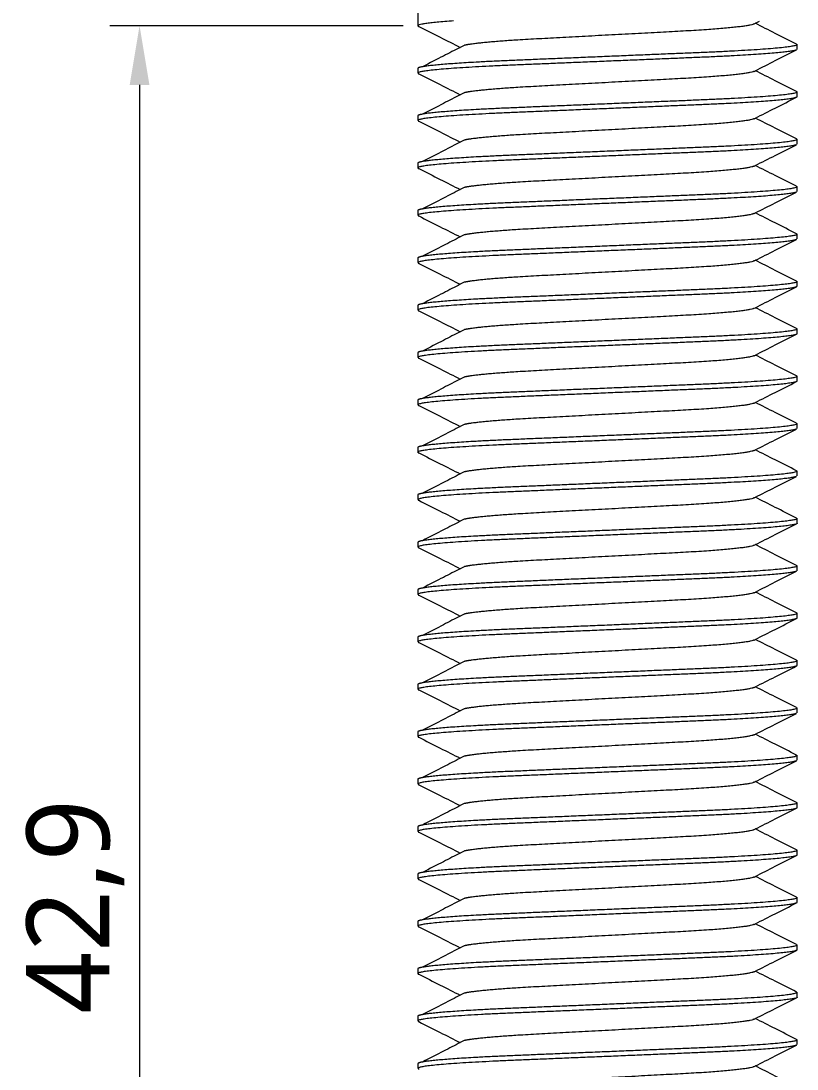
# Model space of a CAD drawing. Header units: millimetres. Extents: x -15 to 313, y -16 to 261.
# Drawn here: x 35.24 to 67.99, y 62.55 to 106.78 of the extents above; entities that cross this region are included whole.
import ezdxf

# ---------------------------------------------------------------- set-up
doc = ezdxf.new("R2010")
doc.units = ezdxf.units.MM
doc.header["$LTSCALE"] = 12.7
doc.header["$PDMODE"] = 33
doc.header["$PDSIZE"] = 1
doc.layers.add('Visible', color=7, linetype='Continuous', lineweight=40)
doc.styles.add('Onshape-Standard-Dimension', font='NotoSans-Regular.ttf')
doc.dimstyles.new('Onshape-ISO-25$0', dxfattribs={"dimtxt": 3.5, "dimasz": 2.5, "dimexe": 1.25, "dimexo": 0.625, "dimtad": 1, "dimtxsty": 'Onshape-Standard-Dimension', "dimcen": 2.5, "dimclrd": 7, "dimclre": 7, "dimclrt": 7, "dimadec": 1, "dimazin": 0, "dimtfac": 1, "dimtmove": 0, "dimatfit": 3, "dimfxl": 1, "dimlwd": 13, "dimlwe": 13, "dimarcsym": 0})

# ---------------------------------------------------------------- blocks, each defined once
blk = doc.blocks.new('*D12')
at = {"layer": 'Defpoints', "color": 0, "transparency": 16777216}
for p in [(51.989, 106.576, -6.217), (40.243, 20.776), (51.989, 20.776, -6.217)]:
    blk.add_point(p, dxfattribs=at)
at = {"layer": 'Visible', "color": 7, "lineweight": 13, "transparency": 16777216}
for p, q in [((51.364, 106.576), (38.993, 106.576)), ((40.243, 104.076), (40.243, 23.276)), ((51.364, 20.776), (38.993, 20.776))]:
    blk.add_line(p, q, dxfattribs=at)
at = {"layer": 'Visible', "color": 7, "transparency": 16777216}
for points in [[(39.826, 104.076), (40.66, 104.076), (40.243, 106.576)], [(39.826, 23.276), (40.66, 23.276), (40.243, 20.776)]]:
    blk.add_solid(points, dxfattribs=at)
at = {"layer": 'Visible', "color": 7, "lineweight": 5, "transparency": 16777216, "insert": (37.536, 69.407), "char_height": 3.5, "attachment_point": 5, "rotation": 90, "style": 'Onshape-Standard-Dimension'}
blk.add_mtext('42,9', dxfattribs=at)

msp = doc.modelspace()

# ---------------------------------------------------------------- linework, layer by layer
at = {"layer": 'Visible', "lineweight": 5}
for p, q in [((51.989, 125.776), (51.989, 106.576)), ((66.177, 106.649), (66.41, 106.767)), ((53.941, 105.746), (53.777, 105.662)), ((67.989, 105.576), (67.989, 105.776)), ((51.989, 104.776), (51.989, 104.576)), ((66.177, 104.649), (66.231, 104.676)), ((53.941, 103.746), (53.777, 103.662)), ((67.989, 103.576), (67.989, 103.776)), ((51.989, 102.776), (51.989, 102.576)), ((66.177, 102.649), (66.231, 102.676)), ((53.941, 101.746), (53.777, 101.662)), ((67.989, 101.576), (67.989, 101.776)), ((51.989, 100.776), (51.989, 100.576)), ((66.177, 100.649), (66.231, 100.676)), ((53.941, 99.746), (53.777, 99.662)), ((67.989, 99.576), (67.989, 99.776)), ((51.989, 98.776), (51.989, 98.576)), ((66.177, 98.649), (66.231, 98.676)), ((67.989, 97.576), (67.989, 97.776)), ((53.941, 97.746), (53.777, 97.662)), ((51.989, 96.776), (51.989, 96.576)), ((66.177, 96.649), (66.231, 96.676)), ((53.941, 95.746), (53.777, 95.662)), ((67.989, 95.576), (67.989, 95.776)), ((51.989, 94.776), (51.989, 94.576)), ((66.177, 94.649), (66.231, 94.676)), ((67.989, 93.576), (67.989, 93.776)), ((53.941, 93.746), (53.777, 93.662)), ((51.989, 92.776), (51.989, 92.576)), ((66.177, 92.649), (66.231, 92.676)), ((53.941, 91.746), (53.777, 91.662)), ((67.989, 91.576), (67.989, 91.776)), ((51.989, 90.776), (51.989, 90.576)), ((66.177, 90.649), (66.231, 90.676)), ((53.941, 89.746), (53.777, 89.662)), ((67.989, 89.576), (67.989, 89.776)), ((51.989, 88.776), (51.989, 88.576)), ((66.177, 88.649), (66.231, 88.676)), ((53.941, 87.746), (53.777, 87.662)), ((67.989, 87.576), (67.989, 87.776)), ((51.989, 86.776), (51.989, 86.576)), ((66.177, 86.649), (66.231, 86.676)), ((53.941, 85.746), (53.777, 85.662)), ((67.989, 85.576), (67.989, 85.776)), ((51.989, 84.776), (51.989, 84.576)), ((66.177, 84.649), (66.231, 84.676)), ((53.941, 83.746), (53.777, 83.662)), ((67.989, 83.576), (67.989, 83.776)), ((51.989, 82.776), (51.989, 82.576)), ((66.177, 82.649), (66.231, 82.676)), ((53.941, 81.746), (53.777, 81.662)), ((67.989, 81.576), (67.989, 81.776)), ((51.989, 80.776), (51.989, 80.576)), ((66.177, 80.649), (66.231, 80.676)), ((53.941, 79.746), (53.777, 79.662)), ((67.989, 79.576), (67.989, 79.776)), ((51.989, 78.776), (51.989, 78.576)), ((66.177, 78.649), (66.231, 78.676)), ((53.941, 77.746), (53.777, 77.662)), ((67.989, 77.576), (67.989, 77.776)), ((51.989, 76.776), (51.989, 76.576)), ((66.177, 76.649), (66.231, 76.676)), ((53.941, 75.746), (53.777, 75.662)), ((67.989, 75.576), (67.989, 75.776)), ((51.989, 74.776), (51.989, 74.576)), ((66.177, 74.649), (66.231, 74.676)), ((53.941, 73.746), (53.777, 73.662)), ((67.989, 73.576), (67.989, 73.776)), ((51.989, 72.776), (51.989, 72.576)), ((66.177, 72.649), (66.231, 72.676)), ((53.941, 71.746), (53.777, 71.662)), ((67.989, 71.576), (67.989, 71.776)), ((51.989, 70.776), (51.989, 70.576)), ((66.177, 70.649), (66.231, 70.676)), ((53.941, 69.746), (53.777, 69.662)), ((67.989, 69.576), (67.989, 69.776)), ((51.989, 68.776), (51.989, 68.576)), ((66.177, 68.649), (66.231, 68.676)), ((53.941, 67.746), (53.777, 67.662)), ((67.989, 67.576), (67.989, 67.776)), ((51.989, 66.776), (51.989, 66.576)), ((66.177, 66.649), (66.231, 66.676)), ((53.941, 65.746), (53.777, 65.662)), ((67.989, 65.576), (67.989, 65.776)), ((51.989, 64.776), (51.989, 64.576)), ((66.177, 64.649), (66.231, 64.676)), ((53.941, 63.746), (53.777, 63.662)), ((67.989, 63.576), (67.989, 63.776)), ((51.989, 62.776), (51.989, 62.576)), ((66.177, 62.649), (66.231, 62.676))]:
    msp.add_line(p, q, dxfattribs=at)
for points, weights, knots in [([(53.496, 106.776), (51.989, 106.669), (51.989, 106.576), (51.989, 106.561), (52.028, 106.546)], [0.935356969711, 0.920481294659, 1, 0.986875438648, 0.976322321668], [0.020023942, 0.020023942, 0.020023942, 0.022222222, 0.022222222, 0.022585048, 0.022585048, 0.022585048]), ([(66.178, 106.649), (65.885, 106.492), (63.096, 106.342), (59.989, 106.176), (56.882, 106.009), (54.556, 105.884), (53.941, 105.746)], [0.978106230761, 0.87805186437, 1, 0.866025403784, 1, 0.896204480782, 0.953238105507], [0.01144358, 0.01144358, 0.01144358, 0.014814815, 0.014814815, 0.018518519, 0.018518519, 0.021387927, 0.021387927, 0.021387927]), ([(67.968, 105.797), (67.989, 105.786), (67.989, 105.776), (67.989, 105.609), (63.989, 105.442), (59.989, 105.276), (55.989, 105.109), (52.957, 104.983), (52.186, 104.843), (51.989, 104.808), (51.989, 104.776)], [0.982121800099, 0.990368484525, 1, 0.866025403784, 1, 0.866025403784, 1, 0.895030532717, 0.954548802258, 0.970994871068, 1], [0.01084485, 0.01084485, 0.01084485, 0.01111111, 0.01111111, 0.01481481, 0.01481481, 0.01851852, 0.01851852, 0.02142038, 0.02142038, 0.02222222, 0.02222222, 0.02222222]), ([(67.97, 105.555), (67.954, 105.547), (67.925, 105.538), (67.423, 105.385), (63.989, 105.242), (59.989, 105.076), (55.989, 104.909), (51.989, 104.742), (51.989, 104.576), (51.989, 104.561), (52.028, 104.546)], [0.982826342301, 0.976337009892, 0.970693057078, 0.882772228311, 1, 0.866025403784, 1, 0.866025403784, 1, 0.986875438648, 0.976322321668], [0.03358826, 0.03358826, 0.03358826, 0.0337963, 0.0337963, 0.03703704, 0.03703704, 0.04074074, 0.04074074, 0.04444444, 0.04444444, 0.04480727, 0.04480727, 0.04480727]), ([(66.178, 104.649), (65.885, 104.492), (63.096, 104.342), (59.989, 104.176), (56.882, 104.009), (54.556, 103.884), (53.941, 103.746)], [0.978106230761, 0.87805186437, 1, 0.866025403784, 1, 0.896204480782, 0.953238105507], [0.033665803, 0.033665803, 0.033665803, 0.037037037, 0.037037037, 0.040740741, 0.040740741, 0.043610149, 0.043610149, 0.043610149]), ([(67.97, 103.555), (67.954, 103.547), (67.925, 103.538), (67.423, 103.385), (63.989, 103.242), (59.989, 103.076), (55.989, 102.909), (51.989, 102.742), (51.989, 102.576), (51.989, 102.561), (52.028, 102.546)], [0.982826342301, 0.976337009892, 0.970693057078, 0.882772228311, 1, 0.866025403784, 1, 0.866025403784, 1, 0.986875438648, 0.976322321668], [0.05581048, 0.05581048, 0.05581048, 0.05601852, 0.05601852, 0.05925926, 0.05925926, 0.06296296, 0.06296296, 0.06666667, 0.06666667, 0.06702949, 0.06702949, 0.06702949]), ([(67.968, 103.797), (67.989, 103.786), (67.989, 103.776), (67.989, 103.609), (63.989, 103.442), (59.989, 103.276), (55.989, 103.109), (52.957, 102.983), (52.186, 102.843), (51.989, 102.808), (51.989, 102.776)], [0.982121800099, 0.990368484525, 1, 0.866025403784, 1, 0.866025403784, 1, 0.895030532717, 0.954548802258, 0.970994871068, 1], [0.03306707, 0.03306707, 0.03306707, 0.03333333, 0.03333333, 0.03703704, 0.03703704, 0.04074074, 0.04074074, 0.0436426, 0.0436426, 0.04444444, 0.04444444, 0.04444444]), ([(66.178, 102.649), (65.885, 102.492), (63.096, 102.342), (59.989, 102.176), (56.882, 102.009), (54.556, 101.884), (53.941, 101.746)], [0.978106230761, 0.87805186437, 1, 0.866025403784, 1, 0.896204480782, 0.953238105507], [0.055888025, 0.055888025, 0.055888025, 0.059259259, 0.059259259, 0.062962963, 0.062962963, 0.065832371, 0.065832371, 0.065832371]), ([(67.968, 101.797), (67.989, 101.786), (67.989, 101.776), (67.989, 101.609), (63.989, 101.442), (59.989, 101.276), (55.989, 101.109), (52.957, 100.983), (52.186, 100.843), (51.989, 100.808), (51.989, 100.776)], [0.982121800099, 0.990368484525, 1, 0.866025403784, 1, 0.866025403784, 1, 0.895030532717, 0.954548802258, 0.970994871068, 1], [0.05528929, 0.05528929, 0.05528929, 0.05555556, 0.05555556, 0.05925926, 0.05925926, 0.06296296, 0.06296296, 0.06586483, 0.06586483, 0.06666667, 0.06666667, 0.06666667]), ([(67.97, 101.555), (67.954, 101.547), (67.925, 101.538), (67.423, 101.385), (63.989, 101.242), (59.989, 101.076), (55.989, 100.909), (51.989, 100.742), (51.989, 100.576), (51.989, 100.561), (52.028, 100.546)], [0.982826342301, 0.976337009892, 0.970693057078, 0.882772228311, 1, 0.866025403784, 1, 0.866025403784, 1, 0.986875438648, 0.976322321668], [0.07803271, 0.07803271, 0.07803271, 0.07824074, 0.07824074, 0.08148148, 0.08148148, 0.08518519, 0.08518519, 0.08888889, 0.08888889, 0.08925172, 0.08925172, 0.08925172]), ([(66.178, 100.649), (65.885, 100.492), (63.096, 100.342), (59.989, 100.176), (56.882, 100.009), (54.556, 99.884), (53.941, 99.746)], [0.978106230761, 0.87805186437, 1, 0.866025403784, 1, 0.896204480782, 0.953238105507], [0.078110247, 0.078110247, 0.078110247, 0.081481481, 0.081481481, 0.085185185, 0.085185185, 0.088054594, 0.088054594, 0.088054594]), ([(67.97, 99.555), (67.954, 99.547), (67.925, 99.538), (67.423, 99.385), (63.989, 99.242), (59.989, 99.076), (55.989, 98.909), (51.989, 98.742), (51.989, 98.576), (51.989, 98.561), (52.028, 98.546)], [0.982826342301, 0.976337009892, 0.970693057078, 0.882772228311, 1, 0.866025403784, 1, 0.866025403784, 1, 0.986875438648, 0.976322321668], [0.10025493, 0.10025493, 0.10025493, 0.10046296, 0.10046296, 0.1037037, 0.1037037, 0.10740741, 0.10740741, 0.11111111, 0.11111111, 0.11147394, 0.11147394, 0.11147394]), ([(67.968, 99.797), (67.989, 99.786), (67.989, 99.776), (67.989, 99.609), (63.989, 99.442), (59.989, 99.276), (55.989, 99.109), (52.957, 98.983), (52.186, 98.843), (51.989, 98.808), (51.989, 98.776)], [0.982121800099, 0.990368484525, 1, 0.866025403784, 1, 0.866025403784, 1, 0.895030532717, 0.954548802258, 0.970994871068, 1], [0.07751152, 0.07751152, 0.07751152, 0.07777778, 0.07777778, 0.08148148, 0.08148148, 0.08518519, 0.08518519, 0.08808705, 0.08808705, 0.08888889, 0.08888889, 0.08888889]), ([(66.178, 98.649), (65.885, 98.492), (63.096, 98.342), (59.989, 98.176), (56.882, 98.009), (54.556, 97.884), (53.941, 97.746)], [0.978106230761, 0.87805186437, 1, 0.866025403784, 1, 0.896204480782, 0.953238105507], [0.100332469, 0.100332469, 0.100332469, 0.103703704, 0.103703704, 0.107407407, 0.107407407, 0.110276816, 0.110276816, 0.110276816]), ([(67.968, 97.797), (67.989, 97.786), (67.989, 97.776), (67.989, 97.609), (63.989, 97.442), (59.989, 97.276), (55.989, 97.109), (52.957, 96.983), (52.186, 96.843), (51.989, 96.808), (51.989, 96.776)], [0.982121800099, 0.990368484525, 1, 0.866025403784, 1, 0.866025403784, 1, 0.895030532717, 0.954548802258, 0.970994871068, 1], [0.09973374, 0.09973374, 0.09973374, 0.1, 0.1, 0.1037037, 0.1037037, 0.10740741, 0.10740741, 0.11030927, 0.11030927, 0.11111111, 0.11111111, 0.11111111]), ([(67.97, 97.555), (67.954, 97.547), (67.925, 97.538), (67.423, 97.385), (63.989, 97.242), (59.989, 97.076), (55.989, 96.909), (51.989, 96.742), (51.989, 96.576), (51.989, 96.561), (52.028, 96.546)], [0.982826342301, 0.976337009892, 0.970693057078, 0.882772228311, 1, 0.866025403784, 1, 0.866025403784, 1, 0.986875438648, 0.976322321668], [0.12247715, 0.12247715, 0.12247715, 0.12268519, 0.12268519, 0.12592593, 0.12592593, 0.12962963, 0.12962963, 0.13333333, 0.13333333, 0.13369616, 0.13369616, 0.13369616]), ([(66.178, 96.649), (65.885, 96.492), (63.096, 96.342), (59.989, 96.176), (56.882, 96.009), (54.556, 95.884), (53.941, 95.746)], [0.978106230761, 0.87805186437, 1, 0.866025403784, 1, 0.896204480782, 0.953238105507], [0.122554692, 0.122554692, 0.122554692, 0.125925926, 0.125925926, 0.12962963, 0.12962963, 0.132499038, 0.132499038, 0.132499038]), ([(67.97, 95.555), (67.954, 95.547), (67.925, 95.538), (67.423, 95.385), (63.989, 95.242), (59.989, 95.076), (55.989, 94.909), (51.989, 94.742), (51.989, 94.576), (51.989, 94.561), (52.028, 94.546)], [0.982826342301, 0.976337009892, 0.970693057078, 0.882772228311, 1, 0.866025403784, 1, 0.866025403784, 1, 0.986875438648, 0.976322321668], [0.14469937, 0.14469937, 0.14469937, 0.14490741, 0.14490741, 0.14814815, 0.14814815, 0.15185185, 0.15185185, 0.15555556, 0.15555556, 0.15591838, 0.15591838, 0.15591838]), ([(67.968, 95.797), (67.989, 95.786), (67.989, 95.776), (67.989, 95.609), (63.989, 95.442), (59.989, 95.276), (55.989, 95.109), (52.957, 94.983), (52.186, 94.843), (51.989, 94.808), (51.989, 94.776)], [0.982121800099, 0.990368484525, 1, 0.866025403784, 1, 0.866025403784, 1, 0.895030532717, 0.954548802258, 0.970994871068, 1], [0.12195596, 0.12195596, 0.12195596, 0.12222222, 0.12222222, 0.12592593, 0.12592593, 0.12962963, 0.12962963, 0.13253149, 0.13253149, 0.13333333, 0.13333333, 0.13333333]), ([(66.178, 94.649), (65.885, 94.492), (63.096, 94.342), (59.989, 94.176), (56.882, 94.009), (54.556, 93.884), (53.941, 93.746)], [0.978106230761, 0.87805186437, 1, 0.866025403784, 1, 0.896204480782, 0.953238105507], [0.144776914, 0.144776914, 0.144776914, 0.148148148, 0.148148148, 0.151851852, 0.151851852, 0.15472126, 0.15472126, 0.15472126]), ([(67.968, 93.797), (67.989, 93.786), (67.989, 93.776), (67.989, 93.609), (63.989, 93.442), (59.989, 93.276), (55.989, 93.109), (52.957, 92.983), (52.186, 92.843), (51.989, 92.808), (51.989, 92.776)], [0.982121800099, 0.990368484525, 1, 0.866025403784, 1, 0.866025403784, 1, 0.895030532717, 0.954548802258, 0.970994871068, 1], [0.14417818, 0.14417818, 0.14417818, 0.14444444, 0.14444444, 0.14814815, 0.14814815, 0.15185185, 0.15185185, 0.15475371, 0.15475371, 0.15555556, 0.15555556, 0.15555556]), ([(67.989, 93.576), (67.989, 93.566), (67.97, 93.555), (67.675, 93.396), (63.989, 93.242), (59.989, 93.076), (55.989, 92.909), (51.989, 92.742), (51.989, 92.576), (51.989, 92.561), (52.028, 92.546)], [1, 0.990778445892, 0.982826342301, 0.875246957892, 1, 0.866025403784, 1, 0.866025403784, 1, 0.986875438648, 0.976322321668], [0.16666667, 0.16666667, 0.16666667, 0.16692159, 0.16692159, 0.17037037, 0.17037037, 0.17407407, 0.17407407, 0.17777778, 0.17777778, 0.1781406, 0.1781406, 0.1781406]), ([(66.178, 92.649), (65.885, 92.492), (63.096, 92.342), (59.989, 92.176), (56.882, 92.009), (54.556, 91.884), (53.941, 91.746)], [0.978106230761, 0.87805186437, 1, 0.866025403784, 1, 0.896204480782, 0.953238105507], [0.166999136, 0.166999136, 0.166999136, 0.17037037, 0.17037037, 0.174074074, 0.174074074, 0.176943483, 0.176943483, 0.176943483]), ([(67.989, 91.576), (67.989, 91.566), (67.97, 91.555), (67.675, 91.396), (63.989, 91.242), (59.989, 91.076), (55.989, 90.909), (51.989, 90.742), (51.989, 90.576), (51.989, 90.561), (52.028, 90.546)], [1, 0.990778445892, 0.982826342301, 0.875246957892, 1, 0.866025403784, 1, 0.866025403784, 1, 0.986875438648, 0.976322321668], [0.18888889, 0.18888889, 0.18888889, 0.18914382, 0.18914382, 0.19259259, 0.19259259, 0.1962963, 0.1962963, 0.2, 0.2, 0.20036283, 0.20036283, 0.20036283]), ([(67.968, 91.797), (67.989, 91.786), (67.989, 91.776), (67.989, 91.609), (63.989, 91.442), (59.989, 91.276), (55.989, 91.109), (52.957, 90.983), (52.186, 90.843), (51.989, 90.808), (51.989, 90.776)], [0.982121800099, 0.990368484525, 1, 0.866025403784, 1, 0.866025403784, 1, 0.895030532717, 0.954548802258, 0.970994871068, 1], [0.16640041, 0.16640041, 0.16640041, 0.16666667, 0.16666667, 0.17037037, 0.17037037, 0.17407407, 0.17407407, 0.17697594, 0.17697594, 0.17777778, 0.17777778, 0.17777778]), ([(66.178, 90.649), (65.885, 90.492), (63.096, 90.342), (59.989, 90.176), (56.882, 90.009), (54.556, 89.884), (53.941, 89.746)], [0.978106230761, 0.87805186437, 1, 0.866025403784, 1, 0.896204480782, 0.953238105507], [0.189221358, 0.189221358, 0.189221358, 0.192592593, 0.192592593, 0.196296296, 0.196296296, 0.199165705, 0.199165705, 0.199165705]), ([(67.968, 89.797), (67.989, 89.786), (67.989, 89.776), (67.989, 89.609), (63.989, 89.442), (59.989, 89.276), (55.989, 89.109), (52.957, 88.983), (52.186, 88.843), (51.989, 88.808), (51.989, 88.776)], [0.982121800099, 0.990368484525, 1, 0.866025403784, 1, 0.866025403784, 1, 0.895030532717, 0.954548802258, 0.970994871068, 1], [0.18862263, 0.18862263, 0.18862263, 0.18888889, 0.18888889, 0.19259259, 0.19259259, 0.1962963, 0.1962963, 0.19919816, 0.19919816, 0.2, 0.2, 0.2]), ([(67.97, 89.555), (67.954, 89.547), (67.925, 89.538), (67.423, 89.385), (63.989, 89.242), (59.989, 89.076), (55.989, 88.909), (51.989, 88.742), (51.989, 88.576), (51.989, 88.561), (52.028, 88.546)], [0.982826342301, 0.976337009892, 0.970693057078, 0.882772228311, 1, 0.866025403784, 1, 0.866025403784, 1, 0.986875438648, 0.976322321668], [0.21136604, 0.21136604, 0.21136604, 0.21157407, 0.21157407, 0.21481481, 0.21481481, 0.21851852, 0.21851852, 0.22222222, 0.22222222, 0.22258505, 0.22258505, 0.22258505]), ([(66.178, 88.649), (65.885, 88.492), (63.096, 88.342), (59.989, 88.176), (56.882, 88.009), (54.556, 87.884), (53.941, 87.746)], [0.978106230761, 0.87805186437, 1, 0.866025403784, 1, 0.896204480782, 0.953238105507], [0.21144358, 0.21144358, 0.21144358, 0.214814815, 0.214814815, 0.218518519, 0.218518519, 0.221387927, 0.221387927, 0.221387927]), ([(67.968, 87.797), (67.989, 87.786), (67.989, 87.776), (67.989, 87.609), (63.989, 87.442), (59.989, 87.276), (55.989, 87.109), (52.957, 86.983), (52.186, 86.843), (51.989, 86.808), (51.989, 86.776)], [0.982121800099, 0.990368484525, 1, 0.866025403784, 1, 0.866025403784, 1, 0.895030532717, 0.954548802258, 0.970994871068, 1], [0.21084485, 0.21084485, 0.21084485, 0.21111111, 0.21111111, 0.21481481, 0.21481481, 0.21851852, 0.21851852, 0.22142038, 0.22142038, 0.22222222, 0.22222222, 0.22222222]), ([(67.97, 87.555), (67.954, 87.547), (67.925, 87.538), (67.423, 87.385), (63.989, 87.242), (59.989, 87.076), (55.989, 86.909), (51.989, 86.742), (51.989, 86.576), (51.989, 86.561), (52.028, 86.546)], [0.982826342301, 0.976337009892, 0.970693057078, 0.882772228311, 1, 0.866025403784, 1, 0.866025403784, 1, 0.986875438648, 0.976322321668], [0.23358826, 0.23358826, 0.23358826, 0.2337963, 0.2337963, 0.23703704, 0.23703704, 0.24074074, 0.24074074, 0.24444444, 0.24444444, 0.24480727, 0.24480727, 0.24480727]), ([(66.178, 86.649), (65.885, 86.492), (63.096, 86.342), (59.989, 86.176), (56.882, 86.009), (54.556, 85.884), (53.941, 85.746)], [0.978106230761, 0.87805186437, 1, 0.866025403784, 1, 0.896204480782, 0.953238105507], [0.233665803, 0.233665803, 0.233665803, 0.237037037, 0.237037037, 0.240740741, 0.240740741, 0.243610149, 0.243610149, 0.243610149]), ([(67.989, 85.576), (67.989, 85.566), (67.97, 85.555), (67.675, 85.396), (63.989, 85.242), (59.989, 85.076), (55.989, 84.909), (51.989, 84.742), (51.989, 84.576), (51.989, 84.561), (52.028, 84.546)], [1, 0.990778445892, 0.982826342301, 0.875246957892, 1, 0.866025403784, 1, 0.866025403784, 1, 0.986875438648, 0.976322321668], [0.25555556, 0.25555556, 0.25555556, 0.25581048, 0.25581048, 0.25925926, 0.25925926, 0.26296296, 0.26296296, 0.26666667, 0.26666667, 0.26702949, 0.26702949, 0.26702949]), ([(67.968, 85.797), (67.989, 85.786), (67.989, 85.776), (67.989, 85.609), (63.989, 85.442), (59.989, 85.276), (55.989, 85.109), (52.957, 84.983), (52.186, 84.843), (51.989, 84.808), (51.989, 84.776)], [0.982121800099, 0.990368484525, 1, 0.866025403784, 1, 0.866025403784, 1, 0.895030532717, 0.954548802258, 0.970994871068, 1], [0.23306707, 0.23306707, 0.23306707, 0.23333333, 0.23333333, 0.23703704, 0.23703704, 0.24074074, 0.24074074, 0.2436426, 0.2436426, 0.24444444, 0.24444444, 0.24444444]), ([(66.178, 84.649), (65.885, 84.492), (63.096, 84.342), (59.989, 84.176), (56.882, 84.009), (54.556, 83.884), (53.941, 83.746)], [0.978106230761, 0.87805186437, 1, 0.866025403784, 1, 0.896204480782, 0.953238105507], [0.255888025, 0.255888025, 0.255888025, 0.259259259, 0.259259259, 0.262962963, 0.262962963, 0.265832371, 0.265832371, 0.265832371]), ([(67.968, 83.797), (67.989, 83.786), (67.989, 83.776), (67.989, 83.609), (63.989, 83.442), (59.989, 83.276), (55.989, 83.109), (52.957, 82.983), (52.186, 82.843), (51.989, 82.808), (51.989, 82.776)], [0.982121800099, 0.990368484525, 1, 0.866025403784, 1, 0.866025403784, 1, 0.895030532717, 0.954548802258, 0.970994871068, 1], [0.25528929, 0.25528929, 0.25528929, 0.25555556, 0.25555556, 0.25925926, 0.25925926, 0.26296296, 0.26296296, 0.26586483, 0.26586483, 0.26666667, 0.26666667, 0.26666667]), ([(67.97, 83.555), (67.954, 83.547), (67.925, 83.538), (67.423, 83.385), (63.989, 83.242), (59.989, 83.076), (55.989, 82.909), (51.989, 82.742), (51.989, 82.576), (51.989, 82.561), (52.028, 82.546)], [0.982826342301, 0.976337009892, 0.970693057078, 0.882772228311, 1, 0.866025403784, 1, 0.866025403784, 1, 0.986875438648, 0.976322321668], [0.27803271, 0.27803271, 0.27803271, 0.27824074, 0.27824074, 0.28148148, 0.28148148, 0.28518519, 0.28518519, 0.28888889, 0.28888889, 0.28925172, 0.28925172, 0.28925172]), ([(66.178, 82.649), (65.885, 82.492), (63.096, 82.342), (59.989, 82.176), (56.882, 82.009), (54.556, 81.884), (53.941, 81.746)], [0.978106230761, 0.87805186437, 1, 0.866025403784, 1, 0.896204480782, 0.953238105507], [0.278110247, 0.278110247, 0.278110247, 0.281481481, 0.281481481, 0.285185185, 0.285185185, 0.288054594, 0.288054594, 0.288054594]), ([(67.97, 81.555), (67.954, 81.547), (67.925, 81.538), (67.423, 81.385), (63.989, 81.242), (59.989, 81.076), (55.989, 80.909), (51.989, 80.742), (51.989, 80.576), (51.989, 80.561), (52.028, 80.546)], [0.982826342301, 0.976337009892, 0.970693057078, 0.882772228311, 1, 0.866025403784, 1, 0.866025403784, 1, 0.986875438648, 0.976322321668], [0.30025493, 0.30025493, 0.30025493, 0.30046296, 0.30046296, 0.3037037, 0.3037037, 0.30740741, 0.30740741, 0.31111111, 0.31111111, 0.31147394, 0.31147394, 0.31147394]), ([(67.968, 81.797), (67.989, 81.786), (67.989, 81.776), (67.989, 81.609), (63.989, 81.442), (59.989, 81.276), (55.989, 81.109), (52.957, 80.983), (52.186, 80.843), (51.989, 80.808), (51.989, 80.776)], [0.982121800099, 0.990368484525, 1, 0.866025403784, 1, 0.866025403784, 1, 0.895030532717, 0.954548802258, 0.970994871068, 1], [0.27751152, 0.27751152, 0.27751152, 0.27777778, 0.27777778, 0.28148148, 0.28148148, 0.28518519, 0.28518519, 0.28808705, 0.28808705, 0.28888889, 0.28888889, 0.28888889]), ([(66.178, 80.649), (65.885, 80.492), (63.096, 80.342), (59.989, 80.176), (56.882, 80.009), (54.556, 79.884), (53.941, 79.746)], [0.978106230761, 0.87805186437, 1, 0.866025403784, 1, 0.896204480782, 0.953238105507], [0.300332469, 0.300332469, 0.300332469, 0.303703704, 0.303703704, 0.307407407, 0.307407407, 0.310276816, 0.310276816, 0.310276816]), ([(67.968, 79.797), (67.989, 79.786), (67.989, 79.776), (67.989, 79.609), (63.989, 79.442), (59.989, 79.276), (55.989, 79.109), (52.957, 78.983), (52.186, 78.843), (51.989, 78.808), (51.989, 78.776)], [0.982121800099, 0.990368484525, 1, 0.866025403784, 1, 0.866025403784, 1, 0.895030532717, 0.954548802258, 0.970994871068, 1], [0.29973374, 0.29973374, 0.29973374, 0.3, 0.3, 0.3037037, 0.3037037, 0.30740741, 0.30740741, 0.31030927, 0.31030927, 0.31111111, 0.31111111, 0.31111111]), ([(67.97, 79.555), (67.954, 79.547), (67.925, 79.538), (67.423, 79.385), (63.989, 79.242), (59.989, 79.076), (55.989, 78.909), (51.989, 78.742), (51.989, 78.576), (51.989, 78.561), (52.028, 78.546)], [0.982826342301, 0.976337009892, 0.970693057078, 0.882772228311, 1, 0.866025403784, 1, 0.866025403784, 1, 0.986875438648, 0.976322321668], [0.32247715, 0.32247715, 0.32247715, 0.32268519, 0.32268519, 0.32592593, 0.32592593, 0.32962963, 0.32962963, 0.33333333, 0.33333333, 0.33369616, 0.33369616, 0.33369616]), ([(66.178, 78.649), (65.885, 78.492), (63.096, 78.342), (59.989, 78.176), (56.882, 78.009), (54.556, 77.884), (53.941, 77.746)], [0.978106230761, 0.87805186437, 1, 0.866025403784, 1, 0.896204480782, 0.953238105507], [0.322554692, 0.322554692, 0.322554692, 0.325925926, 0.325925926, 0.32962963, 0.32962963, 0.332499038, 0.332499038, 0.332499038]), ([(67.97, 77.555), (67.954, 77.547), (67.925, 77.538), (67.423, 77.385), (63.989, 77.242), (59.989, 77.076), (55.989, 76.909), (51.989, 76.742), (51.989, 76.576), (51.989, 76.561), (52.028, 76.546)], [0.982826342301, 0.976337009892, 0.970693057078, 0.882772228311, 1, 0.866025403784, 1, 0.866025403784, 1, 0.986875438648, 0.976322321668], [0.34469937, 0.34469937, 0.34469937, 0.34490741, 0.34490741, 0.34814815, 0.34814815, 0.35185185, 0.35185185, 0.35555556, 0.35555556, 0.35591838, 0.35591838, 0.35591838]), ([(67.968, 77.797), (67.989, 77.786), (67.989, 77.776), (67.989, 77.609), (63.989, 77.442), (59.989, 77.276), (55.989, 77.109), (52.957, 76.983), (52.186, 76.843), (51.989, 76.808), (51.989, 76.776)], [0.982121800099, 0.990368484525, 1, 0.866025403784, 1, 0.866025403784, 1, 0.895030532717, 0.954548802258, 0.970994871068, 1], [0.32195596, 0.32195596, 0.32195596, 0.32222222, 0.32222222, 0.32592593, 0.32592593, 0.32962963, 0.32962963, 0.33253149, 0.33253149, 0.33333333, 0.33333333, 0.33333333]), ([(66.178, 76.649), (65.885, 76.492), (63.096, 76.342), (59.989, 76.176), (56.882, 76.009), (54.556, 75.884), (53.941, 75.746)], [0.978106230761, 0.87805186437, 1, 0.866025403784, 1, 0.896204480782, 0.953238105507], [0.344776914, 0.344776914, 0.344776914, 0.348148148, 0.348148148, 0.351851852, 0.351851852, 0.35472126, 0.35472126, 0.35472126]), ([(67.968, 75.797), (67.989, 75.786), (67.989, 75.776), (67.989, 75.609), (63.989, 75.442), (59.989, 75.276), (55.989, 75.109), (52.957, 74.983), (52.186, 74.843), (51.989, 74.808), (51.989, 74.776)], [0.982121800099, 0.990368484525, 1, 0.866025403784, 1, 0.866025403784, 1, 0.895030532717, 0.954548802258, 0.970994871068, 1], [0.34417818, 0.34417818, 0.34417818, 0.34444444, 0.34444444, 0.34814815, 0.34814815, 0.35185185, 0.35185185, 0.35475371, 0.35475371, 0.35555556, 0.35555556, 0.35555556]), ([(67.97, 75.555), (67.954, 75.547), (67.925, 75.538), (67.423, 75.385), (63.989, 75.242), (59.989, 75.076), (55.989, 74.909), (51.989, 74.742), (51.989, 74.576), (51.989, 74.561), (52.028, 74.546)], [0.982826342301, 0.976337009892, 0.970693057078, 0.882772228311, 1, 0.866025403784, 1, 0.866025403784, 1, 0.986875438648, 0.976322321668], [0.36692159, 0.36692159, 0.36692159, 0.36712963, 0.36712963, 0.37037037, 0.37037037, 0.37407407, 0.37407407, 0.37777778, 0.37777778, 0.3781406, 0.3781406, 0.3781406]), ([(66.178, 74.649), (65.885, 74.492), (63.096, 74.342), (59.989, 74.176), (56.882, 74.009), (54.556, 73.884), (53.941, 73.746)], [0.978106230761, 0.87805186437, 1, 0.866025403784, 1, 0.896204480782, 0.953238105507], [0.366999136, 0.366999136, 0.366999136, 0.37037037, 0.37037037, 0.374074074, 0.374074074, 0.376943483, 0.376943483, 0.376943483]), ([(67.989, 73.576), (67.989, 73.566), (67.97, 73.555), (67.675, 73.396), (63.989, 73.242), (59.989, 73.076), (55.989, 72.909), (51.989, 72.742), (51.989, 72.576), (51.989, 72.561), (52.028, 72.546)], [1, 0.990778445892, 0.982826342301, 0.875246957892, 1, 0.866025403784, 1, 0.866025403784, 1, 0.986875438648, 0.976322321668], [0.38888889, 0.38888889, 0.38888889, 0.38914382, 0.38914382, 0.39259259, 0.39259259, 0.3962963, 0.3962963, 0.4, 0.4, 0.40036283, 0.40036283, 0.40036283]), ([(67.968, 73.797), (67.989, 73.786), (67.989, 73.776), (67.989, 73.609), (63.989, 73.442), (59.989, 73.276), (55.989, 73.109), (52.957, 72.983), (52.186, 72.843), (51.989, 72.808), (51.989, 72.776)], [0.982121800099, 0.990368484525, 1, 0.866025403784, 1, 0.866025403784, 1, 0.895030532717, 0.954548802258, 0.970994871068, 1], [0.36640041, 0.36640041, 0.36640041, 0.36666667, 0.36666667, 0.37037037, 0.37037037, 0.37407407, 0.37407407, 0.37697594, 0.37697594, 0.37777778, 0.37777778, 0.37777778]), ([(66.178, 72.649), (65.885, 72.492), (63.096, 72.342), (59.989, 72.176), (56.882, 72.009), (54.556, 71.884), (53.941, 71.746)], [0.978106230761, 0.87805186437, 1, 0.866025403784, 1, 0.896204480782, 0.953238105507], [0.389221358, 0.389221358, 0.389221358, 0.392592593, 0.392592593, 0.396296296, 0.396296296, 0.399165705, 0.399165705, 0.399165705]), ([(67.968, 71.797), (67.989, 71.786), (67.989, 71.776), (67.989, 71.609), (63.989, 71.442), (59.989, 71.276), (55.989, 71.109), (52.957, 70.983), (52.186, 70.843), (51.989, 70.808), (51.989, 70.776)], [0.982121800099, 0.990368484525, 1, 0.866025403784, 1, 0.866025403784, 1, 0.895030532717, 0.954548802258, 0.970994871068, 1], [0.38862263, 0.38862263, 0.38862263, 0.38888889, 0.38888889, 0.39259259, 0.39259259, 0.3962963, 0.3962963, 0.39919816, 0.39919816, 0.4, 0.4, 0.4]), ([(67.989, 71.576), (67.989, 71.566), (67.97, 71.555), (67.675, 71.396), (63.989, 71.242), (59.989, 71.076), (55.989, 70.909), (51.989, 70.742), (51.989, 70.576), (51.989, 70.561), (52.028, 70.546)], [1, 0.990778445892, 0.982826342301, 0.875246957892, 1, 0.866025403784, 1, 0.866025403784, 1, 0.986875438648, 0.976322321668], [0.41111111, 0.41111111, 0.41111111, 0.41136604, 0.41136604, 0.41481481, 0.41481481, 0.41851852, 0.41851852, 0.42222222, 0.42222222, 0.42258505, 0.42258505, 0.42258505]), ([(66.178, 70.649), (65.885, 70.492), (63.096, 70.342), (59.989, 70.176), (56.882, 70.009), (54.556, 69.884), (53.941, 69.746)], [0.978106230761, 0.87805186437, 1, 0.866025403784, 1, 0.896204480782, 0.953238105507], [0.41144358, 0.41144358, 0.41144358, 0.414814815, 0.414814815, 0.418518519, 0.418518519, 0.421387927, 0.421387927, 0.421387927]), ([(67.97, 69.555), (67.954, 69.547), (67.925, 69.538), (67.423, 69.385), (63.989, 69.242), (59.989, 69.076), (55.989, 68.909), (51.989, 68.742), (51.989, 68.576), (51.989, 68.561), (52.028, 68.546)], [0.982826342301, 0.976337009892, 0.970693057078, 0.882772228311, 1, 0.866025403784, 1, 0.866025403784, 1, 0.986875438648, 0.976322321668], [0.43358826, 0.43358826, 0.43358826, 0.4337963, 0.4337963, 0.43703704, 0.43703704, 0.44074074, 0.44074074, 0.44444444, 0.44444444, 0.44480727, 0.44480727, 0.44480727]), ([(67.968, 69.797), (67.989, 69.786), (67.989, 69.776), (67.989, 69.609), (63.989, 69.442), (59.989, 69.276), (55.989, 69.109), (52.957, 68.983), (52.186, 68.843), (51.989, 68.808), (51.989, 68.776)], [0.982121800099, 0.990368484525, 1, 0.866025403784, 1, 0.866025403784, 1, 0.895030532717, 0.954548802258, 0.970994871068, 1], [0.41084485, 0.41084485, 0.41084485, 0.41111111, 0.41111111, 0.41481481, 0.41481481, 0.41851852, 0.41851852, 0.42142038, 0.42142038, 0.42222222, 0.42222222, 0.42222222]), ([(66.178, 68.649), (65.885, 68.492), (63.096, 68.342), (59.989, 68.176), (56.882, 68.009), (54.556, 67.884), (53.941, 67.746)], [0.978106230761, 0.87805186437, 1, 0.866025403784, 1, 0.896204480782, 0.953238105507], [0.433665803, 0.433665803, 0.433665803, 0.437037037, 0.437037037, 0.440740741, 0.440740741, 0.443610149, 0.443610149, 0.443610149]), ([(67.968, 67.797), (67.989, 67.786), (67.989, 67.776), (67.989, 67.609), (63.989, 67.442), (59.989, 67.276), (55.989, 67.109), (52.957, 66.983), (52.186, 66.843), (51.989, 66.808), (51.989, 66.776)], [0.982121800099, 0.990368484525, 1, 0.866025403784, 1, 0.866025403784, 1, 0.895030532717, 0.954548802258, 0.970994871068, 1], [0.43306707, 0.43306707, 0.43306707, 0.43333333, 0.43333333, 0.43703704, 0.43703704, 0.44074074, 0.44074074, 0.4436426, 0.4436426, 0.44444444, 0.44444444, 0.44444444]), ([(67.989, 67.576), (67.989, 67.566), (67.97, 67.555), (67.675, 67.396), (63.989, 67.242), (59.989, 67.076), (55.989, 66.909), (51.989, 66.742), (51.989, 66.576), (51.989, 66.561), (52.028, 66.546)], [1, 0.990778445892, 0.982826342301, 0.875246957892, 1, 0.866025403784, 1, 0.866025403784, 1, 0.986875438648, 0.976322321668], [0.45555556, 0.45555556, 0.45555556, 0.45581048, 0.45581048, 0.45925926, 0.45925926, 0.46296296, 0.46296296, 0.46666667, 0.46666667, 0.46702949, 0.46702949, 0.46702949]), ([(66.178, 66.649), (65.885, 66.492), (63.096, 66.342), (59.989, 66.176), (56.882, 66.009), (54.556, 65.884), (53.941, 65.746)], [0.978106230761, 0.87805186437, 1, 0.866025403784, 1, 0.896204480782, 0.953238105507], [0.455888025, 0.455888025, 0.455888025, 0.459259259, 0.459259259, 0.462962963, 0.462962963, 0.465832371, 0.465832371, 0.465832371]), ([(67.989, 65.576), (67.989, 65.566), (67.97, 65.555), (67.675, 65.396), (63.989, 65.242), (59.989, 65.076), (55.989, 64.909), (51.989, 64.742), (51.989, 64.576), (51.989, 64.561), (52.028, 64.546)], [1, 0.990778445892, 0.982826342301, 0.875246957892, 1, 0.866025403784, 1, 0.866025403784, 1, 0.986875438648, 0.976322321668], [0.47777778, 0.47777778, 0.47777778, 0.47803271, 0.47803271, 0.48148148, 0.48148148, 0.48518519, 0.48518519, 0.48888889, 0.48888889, 0.48925172, 0.48925172, 0.48925172]), ([(67.968, 65.797), (67.989, 65.786), (67.989, 65.776), (67.989, 65.609), (63.989, 65.442), (59.989, 65.276), (55.989, 65.109), (52.957, 64.983), (52.186, 64.843), (51.989, 64.808), (51.989, 64.776)], [0.982121800099, 0.990368484525, 1, 0.866025403784, 1, 0.866025403784, 1, 0.895030532717, 0.954548802258, 0.970994871068, 1], [0.45528929, 0.45528929, 0.45528929, 0.45555556, 0.45555556, 0.45925926, 0.45925926, 0.46296296, 0.46296296, 0.46586483, 0.46586483, 0.46666667, 0.46666667, 0.46666667]), ([(66.178, 64.649), (65.885, 64.492), (63.096, 64.342), (59.989, 64.176), (56.882, 64.009), (54.556, 63.884), (53.941, 63.746)], [0.978106230761, 0.87805186437, 1, 0.866025403784, 1, 0.896204480782, 0.953238105507], [0.478110247, 0.478110247, 0.478110247, 0.481481481, 0.481481481, 0.485185185, 0.485185185, 0.488054594, 0.488054594, 0.488054594]), ([(67.968, 63.797), (67.989, 63.786), (67.989, 63.776), (67.989, 63.609), (63.989, 63.442), (59.989, 63.276), (55.989, 63.109), (52.957, 62.983), (52.186, 62.843), (51.989, 62.808), (51.989, 62.776)], [0.982121800099, 0.990368484525, 1, 0.866025403784, 1, 0.866025403784, 1, 0.895030532717, 0.954548802258, 0.970994871068, 1], [0.47751152, 0.47751152, 0.47751152, 0.47777778, 0.47777778, 0.48148148, 0.48148148, 0.48518519, 0.48518519, 0.48808705, 0.48808705, 0.48888889, 0.48888889, 0.48888889]), ([(67.97, 63.555), (67.954, 63.547), (67.925, 63.538), (67.423, 63.385), (63.989, 63.242), (59.989, 63.076), (55.989, 62.909), (51.989, 62.742), (51.989, 62.576), (51.989, 62.561), (52.028, 62.546)], [0.982826342301, 0.976337009892, 0.970693057078, 0.882772228311, 1, 0.866025403784, 1, 0.866025403784, 1, 0.986875438648, 0.976322321668], [0.50025493, 0.50025493, 0.50025493, 0.50046296, 0.50046296, 0.5037037, 0.5037037, 0.50740741, 0.50740741, 0.51111111, 0.51111111, 0.51147394, 0.51147394, 0.51147394]), ([(66.178, 62.649), (65.885, 62.492), (63.096, 62.342), (59.989, 62.176), (56.882, 62.009), (54.556, 61.884), (53.941, 61.746)], [0.978106230761, 0.87805186437, 1, 0.866025403784, 1, 0.896204480782, 0.953238105507], [0.500332469, 0.500332469, 0.500332469, 0.503703704, 0.503703704, 0.507407407, 0.507407407, 0.510276816, 0.510276816, 0.510276816])]:
    msp.add_rational_spline(points, weights, degree=2, knots=knots, dxfattribs=at)
for points, knots in [([(67.968, 105.797), (67.667, 105.949), (67.074, 106.249), (66.509, 106.535), (66.231, 106.676)], [0, 0, 0, 0, 0.508016, 1, 1, 1, 1]), ([(52.029, 106.546), (52.33, 106.394), (52.925, 106.093), (53.496, 105.804), (53.777, 105.662)], [0, 0, 0, 0, 0.506858, 1, 1, 1, 1]), ([(53.777, 105.662), (53.546, 105.543), (53.058, 105.291), (52.486, 104.998), (52.186, 104.843)], [0, 0, 0, 0, 0.473951, 1, 1, 1, 1]), ([(66.231, 104.676), (66.509, 104.817), (67.075, 105.103), (67.669, 105.403), (67.97, 105.555)], [0, 0, 0, 0, 0.492223, 1, 1, 1, 1]), ([(52.029, 104.546), (52.33, 104.394), (52.925, 104.093), (53.496, 103.804), (53.777, 103.662)], [0, 0, 0, 0, 0.506858, 1, 1, 1, 1]), ([(67.968, 103.797), (67.667, 103.949), (67.074, 104.249), (66.509, 104.535), (66.231, 104.676)], [0, 0, 0, 0, 0.508016, 1, 1, 1, 1]), ([(53.777, 103.662), (53.546, 103.543), (53.058, 103.291), (52.486, 102.998), (52.186, 102.843)], [0, 0, 0, 0, 0.473951, 1, 1, 1, 1]), ([(66.231, 102.676), (66.509, 102.817), (67.075, 103.103), (67.669, 103.403), (67.97, 103.555)], [0, 0, 0, 0, 0.492223, 1, 1, 1, 1]), ([(67.968, 101.797), (67.667, 101.949), (67.074, 102.249), (66.509, 102.535), (66.231, 102.676)], [0, 0, 0, 0, 0.508016, 1, 1, 1, 1]), ([(52.029, 102.546), (52.33, 102.394), (52.925, 102.093), (53.496, 101.804), (53.777, 101.662)], [0, 0, 0, 0, 0.506858, 1, 1, 1, 1]), ([(53.777, 101.662), (53.546, 101.543), (53.058, 101.291), (52.486, 100.998), (52.186, 100.843)], [0, 0, 0, 0, 0.473951, 1, 1, 1, 1]), ([(66.231, 100.676), (66.509, 100.817), (67.075, 101.103), (67.669, 101.403), (67.97, 101.555)], [0, 0, 0, 0, 0.492223, 1, 1, 1, 1]), ([(52.029, 100.546), (52.33, 100.394), (52.925, 100.093), (53.496, 99.804), (53.777, 99.662)], [0, 0, 0, 0, 0.506858, 1, 1, 1, 1]), ([(67.968, 99.797), (67.667, 99.949), (67.074, 100.249), (66.509, 100.535), (66.231, 100.676)], [0, 0, 0, 0, 0.508016, 1, 1, 1, 1]), ([(53.777, 99.662), (53.546, 99.543), (53.058, 99.291), (52.486, 98.998), (52.186, 98.843)], [0, 0, 0, 0, 0.473951, 1, 1, 1, 1]), ([(66.231, 98.676), (66.509, 98.817), (67.075, 99.103), (67.669, 99.403), (67.97, 99.555)], [0, 0, 0, 0, 0.492223, 1, 1, 1, 1]), ([(67.968, 97.797), (67.667, 97.949), (67.074, 98.249), (66.509, 98.535), (66.231, 98.676)], [0, 0, 0, 0, 0.508016, 1, 1, 1, 1]), ([(52.029, 98.546), (52.33, 98.394), (52.925, 98.093), (53.496, 97.804), (53.777, 97.662)], [0, 0, 0, 0, 0.506858, 1, 1, 1, 1]), ([(53.777, 97.662), (53.546, 97.543), (53.058, 97.291), (52.486, 96.998), (52.186, 96.843)], [0, 0, 0, 0, 0.473951, 1, 1, 1, 1]), ([(66.231, 96.676), (66.509, 96.817), (67.075, 97.103), (67.669, 97.403), (67.97, 97.555)], [0, 0, 0, 0, 0.492223, 1, 1, 1, 1]), ([(52.029, 96.546), (52.33, 96.394), (52.925, 96.093), (53.496, 95.804), (53.777, 95.662)], [0, 0, 0, 0, 0.506858, 1, 1, 1, 1]), ([(67.968, 95.797), (67.667, 95.949), (67.074, 96.249), (66.509, 96.535), (66.231, 96.676)], [0, 0, 0, 0, 0.508016, 1, 1, 1, 1]), ([(53.777, 95.662), (53.546, 95.543), (53.058, 95.291), (52.486, 94.998), (52.186, 94.843)], [0, 0, 0, 0, 0.473951, 1, 1, 1, 1]), ([(66.231, 94.676), (66.509, 94.817), (67.075, 95.103), (67.669, 95.403), (67.97, 95.555)], [0, 0, 0, 0, 0.492223, 1, 1, 1, 1]), ([(67.968, 93.797), (67.667, 93.949), (67.074, 94.249), (66.509, 94.535), (66.231, 94.676)], [0, 0, 0, 0, 0.508016, 1, 1, 1, 1]), ([(52.029, 94.546), (52.33, 94.394), (52.925, 94.093), (53.496, 93.804), (53.777, 93.662)], [0, 0, 0, 0, 0.506858, 1, 1, 1, 1]), ([(53.777, 93.662), (53.546, 93.543), (53.058, 93.291), (52.486, 92.998), (52.186, 92.843)], [0, 0, 0, 0, 0.473951, 1, 1, 1, 1]), ([(66.231, 92.676), (66.509, 92.817), (67.075, 93.103), (67.669, 93.403), (67.97, 93.555)], [0, 0, 0, 0, 0.492223, 1, 1, 1, 1]), ([(52.029, 92.546), (52.33, 92.394), (52.925, 92.093), (53.496, 91.804), (53.777, 91.662)], [0, 0, 0, 0, 0.506858, 1, 1, 1, 1]), ([(67.968, 91.797), (67.667, 91.949), (67.074, 92.249), (66.509, 92.535), (66.231, 92.676)], [0, 0, 0, 0, 0.508016, 1, 1, 1, 1]), ([(53.777, 91.662), (53.546, 91.543), (53.058, 91.291), (52.486, 90.998), (52.186, 90.843)], [0, 0, 0, 0, 0.473951, 1, 1, 1, 1]), ([(66.231, 90.676), (66.509, 90.817), (67.075, 91.103), (67.669, 91.403), (67.97, 91.555)], [0, 0, 0, 0, 0.492223, 1, 1, 1, 1]), ([(67.968, 89.797), (67.667, 89.949), (67.074, 90.249), (66.509, 90.535), (66.231, 90.676)], [0, 0, 0, 0, 0.508016, 1, 1, 1, 1]), ([(52.029, 90.546), (52.33, 90.394), (52.925, 90.093), (53.496, 89.804), (53.777, 89.662)], [0, 0, 0, 0, 0.506858, 1, 1, 1, 1]), ([(53.777, 89.662), (53.546, 89.543), (53.058, 89.291), (52.486, 88.998), (52.186, 88.843)], [0, 0, 0, 0, 0.473951, 1, 1, 1, 1]), ([(66.231, 88.676), (66.509, 88.817), (67.075, 89.103), (67.669, 89.403), (67.97, 89.555)], [0, 0, 0, 0, 0.492223, 1, 1, 1, 1]), ([(52.029, 88.546), (52.33, 88.394), (52.925, 88.093), (53.496, 87.804), (53.777, 87.662)], [0, 0, 0, 0, 0.506858, 1, 1, 1, 1]), ([(67.968, 87.797), (67.667, 87.949), (67.074, 88.249), (66.509, 88.535), (66.231, 88.676)], [0, 0, 0, 0, 0.508016, 1, 1, 1, 1]), ([(53.777, 87.662), (53.546, 87.543), (53.058, 87.291), (52.486, 86.998), (52.186, 86.843)], [0, 0, 0, 0, 0.473951, 1, 1, 1, 1]), ([(66.231, 86.676), (66.509, 86.817), (67.075, 87.103), (67.669, 87.403), (67.97, 87.555)], [0, 0, 0, 0, 0.492223, 1, 1, 1, 1]), ([(52.029, 86.546), (52.33, 86.394), (52.925, 86.093), (53.496, 85.804), (53.777, 85.662)], [0, 0, 0, 0, 0.506858, 1, 1, 1, 1]), ([(67.968, 85.797), (67.667, 85.949), (67.074, 86.249), (66.509, 86.535), (66.231, 86.676)], [0, 0, 0, 0, 0.508016, 1, 1, 1, 1]), ([(53.777, 85.662), (53.546, 85.543), (53.058, 85.291), (52.486, 84.998), (52.186, 84.843)], [0, 0, 0, 0, 0.473951, 1, 1, 1, 1]), ([(66.231, 84.676), (66.509, 84.817), (67.075, 85.103), (67.669, 85.403), (67.97, 85.555)], [0, 0, 0, 0, 0.492223, 1, 1, 1, 1]), ([(52.029, 84.546), (52.33, 84.394), (52.925, 84.093), (53.496, 83.804), (53.777, 83.662)], [0, 0, 0, 0, 0.506858, 1, 1, 1, 1]), ([(67.968, 83.797), (67.667, 83.949), (67.074, 84.249), (66.509, 84.535), (66.231, 84.676)], [0, 0, 0, 0, 0.508016, 1, 1, 1, 1]), ([(53.777, 83.662), (53.546, 83.543), (53.058, 83.291), (52.486, 82.998), (52.186, 82.843)], [0, 0, 0, 0, 0.473951, 1, 1, 1, 1]), ([(66.231, 82.676), (66.509, 82.817), (67.075, 83.103), (67.669, 83.403), (67.97, 83.555)], [0, 0, 0, 0, 0.492223, 1, 1, 1, 1]), ([(52.029, 82.546), (52.33, 82.394), (52.925, 82.093), (53.496, 81.804), (53.777, 81.662)], [0, 0, 0, 0, 0.506858, 1, 1, 1, 1]), ([(67.968, 81.797), (67.667, 81.949), (67.074, 82.249), (66.509, 82.535), (66.231, 82.676)], [0, 0, 0, 0, 0.508016, 1, 1, 1, 1]), ([(53.777, 81.662), (53.546, 81.543), (53.058, 81.291), (52.486, 80.998), (52.186, 80.843)], [0, 0, 0, 0, 0.473951, 1, 1, 1, 1]), ([(66.231, 80.676), (66.509, 80.817), (67.075, 81.103), (67.669, 81.403), (67.97, 81.555)], [0, 0, 0, 0, 0.492223, 1, 1, 1, 1]), ([(52.029, 80.546), (52.33, 80.394), (52.925, 80.093), (53.496, 79.804), (53.777, 79.662)], [0, 0, 0, 0, 0.506858, 1, 1, 1, 1]), ([(67.968, 79.797), (67.667, 79.949), (67.074, 80.249), (66.509, 80.535), (66.231, 80.676)], [0, 0, 0, 0, 0.508016, 1, 1, 1, 1]), ([(53.777, 79.662), (53.546, 79.543), (53.058, 79.291), (52.486, 78.998), (52.186, 78.843)], [0, 0, 0, 0, 0.473951, 1, 1, 1, 1]), ([(66.231, 78.676), (66.509, 78.817), (67.075, 79.103), (67.669, 79.403), (67.97, 79.555)], [0, 0, 0, 0, 0.492223, 1, 1, 1, 1]), ([(52.029, 78.546), (52.33, 78.394), (52.925, 78.093), (53.496, 77.804), (53.777, 77.662)], [0, 0, 0, 0, 0.506858, 1, 1, 1, 1]), ([(67.968, 77.797), (67.667, 77.949), (67.074, 78.249), (66.509, 78.535), (66.231, 78.676)], [0, 0, 0, 0, 0.508016, 1, 1, 1, 1]), ([(53.777, 77.662), (53.546, 77.543), (53.058, 77.291), (52.486, 76.998), (52.186, 76.843)], [0, 0, 0, 0, 0.473951, 1, 1, 1, 1]), ([(66.231, 76.676), (66.509, 76.817), (67.075, 77.103), (67.669, 77.403), (67.97, 77.555)], [0, 0, 0, 0, 0.492223, 1, 1, 1, 1]), ([(52.029, 76.546), (52.33, 76.394), (52.925, 76.093), (53.496, 75.804), (53.777, 75.662)], [0, 0, 0, 0, 0.506858, 1, 1, 1, 1]), ([(67.968, 75.797), (67.667, 75.949), (67.074, 76.249), (66.509, 76.535), (66.231, 76.676)], [0, 0, 0, 0, 0.508016, 1, 1, 1, 1]), ([(53.777, 75.662), (53.546, 75.543), (53.058, 75.291), (52.486, 74.998), (52.186, 74.843)], [0, 0, 0, 0, 0.473951, 1, 1, 1, 1]), ([(66.231, 74.676), (66.509, 74.817), (67.075, 75.103), (67.669, 75.403), (67.97, 75.555)], [0, 0, 0, 0, 0.492223, 1, 1, 1, 1]), ([(52.029, 74.546), (52.33, 74.394), (52.925, 74.093), (53.496, 73.804), (53.777, 73.662)], [0, 0, 0, 0, 0.506858, 1, 1, 1, 1]), ([(67.968, 73.797), (67.667, 73.949), (67.074, 74.249), (66.509, 74.535), (66.231, 74.676)], [0, 0, 0, 0, 0.508016, 1, 1, 1, 1]), ([(53.777, 73.662), (53.546, 73.543), (53.058, 73.291), (52.486, 72.998), (52.186, 72.843)], [0, 0, 0, 0, 0.473951, 1, 1, 1, 1]), ([(66.231, 72.676), (66.509, 72.817), (67.075, 73.103), (67.669, 73.403), (67.97, 73.555)], [0, 0, 0, 0, 0.492223, 1, 1, 1, 1]), ([(52.029, 72.546), (52.33, 72.394), (52.925, 72.093), (53.496, 71.804), (53.777, 71.662)], [0, 0, 0, 0, 0.506858, 1, 1, 1, 1]), ([(67.968, 71.797), (67.667, 71.949), (67.074, 72.249), (66.509, 72.535), (66.231, 72.676)], [0, 0, 0, 0, 0.508016, 1, 1, 1, 1]), ([(53.777, 71.662), (53.546, 71.543), (53.058, 71.291), (52.486, 70.998), (52.186, 70.843)], [0, 0, 0, 0, 0.473951, 1, 1, 1, 1]), ([(66.231, 70.676), (66.509, 70.817), (67.075, 71.103), (67.669, 71.403), (67.97, 71.555)], [0, 0, 0, 0, 0.492223, 1, 1, 1, 1]), ([(52.029, 70.546), (52.33, 70.394), (52.925, 70.093), (53.496, 69.804), (53.777, 69.662)], [0, 0, 0, 0, 0.506858, 1, 1, 1, 1]), ([(67.968, 69.797), (67.667, 69.949), (67.074, 70.249), (66.509, 70.535), (66.231, 70.676)], [0, 0, 0, 0, 0.508016, 1, 1, 1, 1]), ([(53.777, 69.662), (53.546, 69.543), (53.058, 69.291), (52.486, 68.998), (52.186, 68.843)], [0, 0, 0, 0, 0.473951, 1, 1, 1, 1]), ([(66.231, 68.676), (66.509, 68.817), (67.075, 69.103), (67.669, 69.403), (67.97, 69.555)], [0, 0, 0, 0, 0.492223, 1, 1, 1, 1]), ([(67.968, 67.797), (67.667, 67.949), (67.074, 68.249), (66.509, 68.535), (66.231, 68.676)], [0, 0, 0, 0, 0.508016, 1, 1, 1, 1]), ([(52.029, 68.546), (52.33, 68.394), (52.925, 68.093), (53.496, 67.804), (53.777, 67.662)], [0, 0, 0, 0, 0.506858, 1, 1, 1, 1]), ([(53.777, 67.662), (53.546, 67.543), (53.058, 67.291), (52.486, 66.998), (52.186, 66.843)], [0, 0, 0, 0, 0.473951, 1, 1, 1, 1]), ([(66.231, 66.676), (66.509, 66.817), (67.075, 67.103), (67.669, 67.403), (67.97, 67.555)], [0, 0, 0, 0, 0.492223, 1, 1, 1, 1]), ([(52.029, 66.546), (52.33, 66.394), (52.925, 66.093), (53.496, 65.804), (53.777, 65.662)], [0, 0, 0, 0, 0.506858, 1, 1, 1, 1]), ([(67.968, 65.797), (67.667, 65.949), (67.074, 66.249), (66.509, 66.535), (66.231, 66.676)], [0, 0, 0, 0, 0.508016, 1, 1, 1, 1]), ([(53.777, 65.662), (53.546, 65.543), (53.058, 65.291), (52.486, 64.998), (52.186, 64.843)], [0, 0, 0, 0, 0.473951, 1, 1, 1, 1]), ([(66.231, 64.676), (66.509, 64.817), (67.075, 65.103), (67.669, 65.403), (67.97, 65.555)], [0, 0, 0, 0, 0.492223, 1, 1, 1, 1]), ([(67.968, 63.797), (67.667, 63.949), (67.074, 64.249), (66.509, 64.535), (66.231, 64.676)], [0, 0, 0, 0, 0.508016, 1, 1, 1, 1]), ([(52.029, 64.546), (52.33, 64.394), (52.925, 64.093), (53.496, 63.804), (53.777, 63.662)], [0, 0, 0, 0, 0.506858, 1, 1, 1, 1]), ([(53.777, 63.662), (53.546, 63.543), (53.058, 63.291), (52.486, 62.998), (52.186, 62.843)], [0, 0, 0, 0, 0.473951, 1, 1, 1, 1]), ([(66.231, 62.676), (66.509, 62.817), (67.075, 63.103), (67.669, 63.403), (67.97, 63.555)], [0, 0, 0, 0, 0.492223, 1, 1, 1, 1]), ([(67.968, 61.797), (67.667, 61.949), (67.074, 62.249), (66.509, 62.535), (66.231, 62.676)], [0, 0, 0, 0, 0.508016, 1, 1, 1, 1])]:
    msp.add_open_spline(points, degree=3, knots=knots, dxfattribs=at)

# ---------------------------------------------------------------- dimensions: what is measured, and where the dimension line sits
dim = msp.add_linear_dim(base=(40.243, 20.776), p1=(51.989, 106.576, -6.217), p2=(51.989, 20.776, -6.217), angle=90, dimstyle='Onshape-ISO-25$0', override={"dimlfac": 0.5, "dimpost": ''}, dxfattribs=at)
dim.commit()
dim.dimension.update_dxf_attribs({"geometry": '*D12', "text_midpoint": (40.243, 69.407), "dimtype": 160})

doc.saveas('drawing.dxf')
